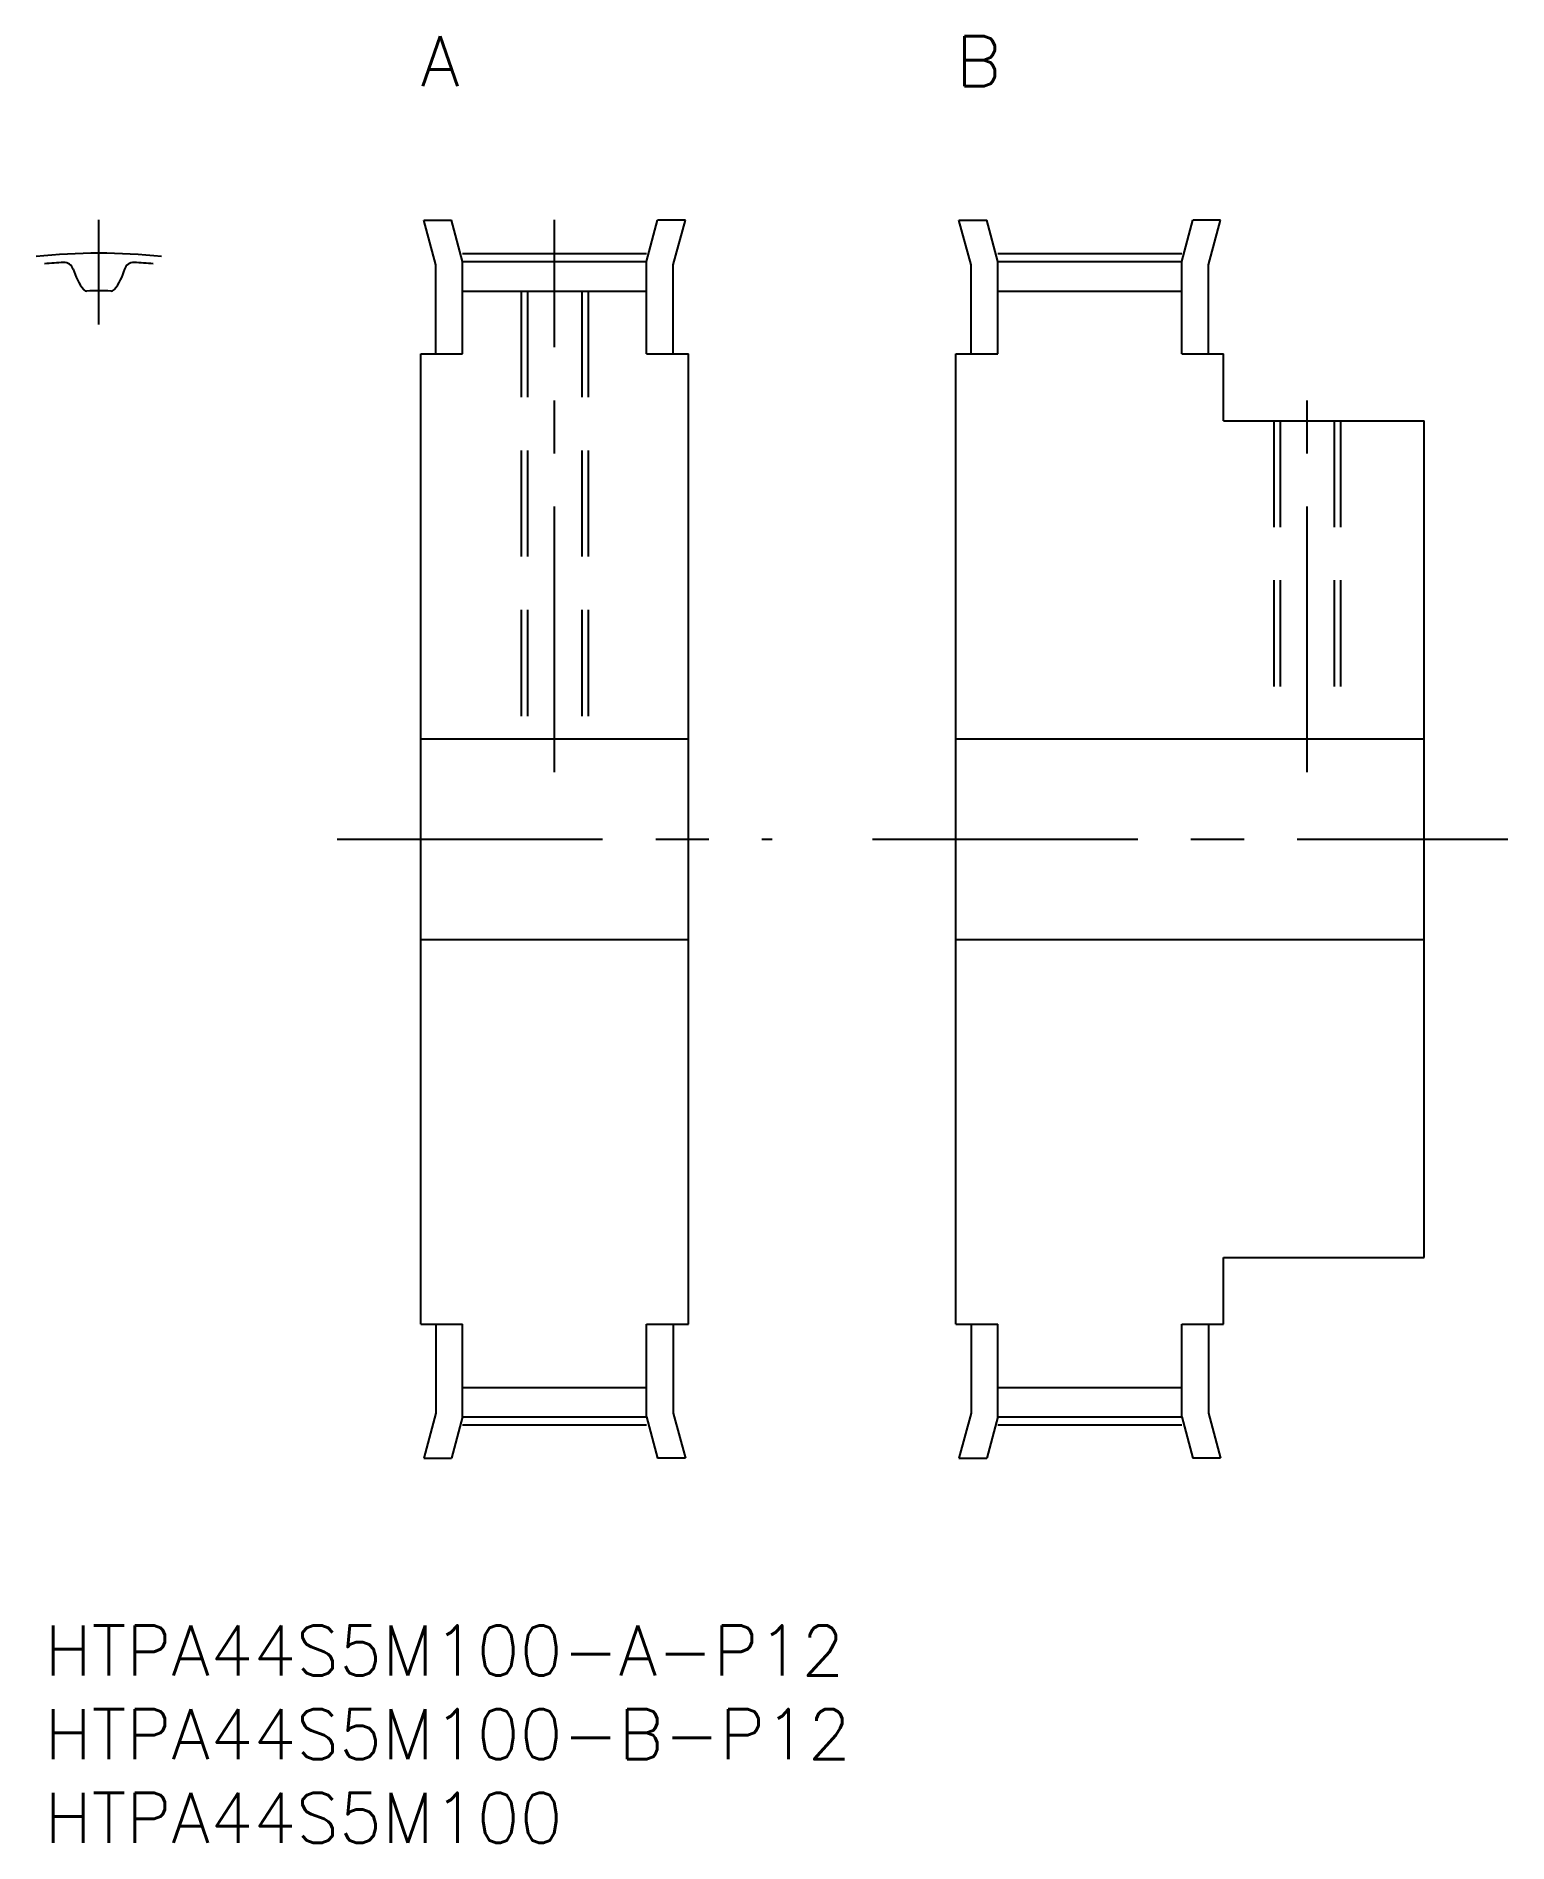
# Model space of a CAD drawing. Extents: x -1 to 87, y -13 to 95.
import ezdxf

# ---------------------------------------------------------------- set-up
doc = ezdxf.new("R2010")
doc.units = 0
doc.header["$LTSCALE"] = 0.5
doc.linetypes.add('CENTER', pattern=[50.8, 31.75, -6.35, 6.35, -6.35])
doc.linetypes.add('DASHED', pattern=[19.05, 12.7, -6.35])
for name, color, linetype in [('MSM_CENTER', 1, 'CENTER'), ('MSM_CONTINUOUS', 7, 'CONTINUOUS'), ('MSM_DASHED', 4, 'DASHED'), ('MSM_PART_NUMBER', 7, 'CONTINUOUS')]:
    doc.layers.add(name, color=color, linetype=linetype)
doc.styles.get("Standard").update_dxf_attribs({"font": 'txt.shx', "height": 3, "bigfont": 'bigfont.shx'})

# ---------------------------------------------------------------- blocks, each defined once
blk = doc.blocks.new('*U3')
at = {"layer": 'MSM_PART_NUMBER'}
blk.add_text('HTPA44S5M100-A-P12', height=3, dxfattribs=at).set_placement((0, -3))
blk = doc.blocks.new('*U4')
at = {"layer": 'MSM_PART_NUMBER'}
blk.add_text('HTPA44S5M100-B-P12', height=3, dxfattribs=at).set_placement((0, -8))
blk = doc.blocks.new('*U5')
at = {"layer": 'MSM_PART_NUMBER'}
blk.add_text('HTPA44S5M100', height=3, dxfattribs=at).set_placement((0, -13))
blk = doc.blocks.new('*U6')
at = {"layer": 'MSM_PART_NUMBER'}
blk.add_text('A', height=3, dxfattribs=at).set_placement((22.5, 92))
blk = doc.blocks.new('*U7')
at = {"layer": 'MSM_PART_NUMBER'}
blk.add_text('B', height=3, dxfattribs=at).set_placement((54.5, 92))

msp = doc.modelspace()

# ---------------------------------------------------------------- linework, layer by layer
at = {"layer": 'MSM_CENTER'}
for p, q in [((3.25, 77.77), (3.25, 84.02)), ((30.5, 51), (30.5, 84.02)), ((25, 82.01), (36, 82.01)), ((57, 82.01), (68, 82.01)), ((75.5, 51), (75.5, 74)), ((17.5, 47), (43.5, 47)), ((49.5, 47), (87.5, 47)), ((25, 11.98), (36, 11.98)), ((57, 11.98), (68, 11.98))]:
    msp.add_line(p, q, dxfattribs=at)
msp.add_arc((3.25, 47), 35.02, 83.852, 96.148, dxfattribs=at)
at = {"layer": 'MSM_CONTINUOUS'}
for p, q in [((23.4, 81.32), (22.68, 84)), ((22.68, 84), (24.34, 84)), ((25, 81.53), (24.34, 84)), ((36, 81.53), (36.66, 84)), ((38.32, 84), (36.66, 84)), ((37.6, 81.32), (38.32, 84)), ((55.4, 81.32), (54.68, 84)), ((54.68, 84), (56.34, 84)), ((57, 81.53), (56.34, 84)), ((68, 81.53), (68.66, 84)), ((70.32, 84), (68.66, 84)), ((69.6, 81.32), (70.32, 84)), ((23.4, 76), (23.4, 81.32)), ((25, 81.53), (36, 81.53)), ((25, 76), (25, 81.53)), ((36, 76), (36, 81.53)), ((37.6, 76), (37.6, 81.32)), ((55.4, 76), (55.4, 81.32)), ((57, 76), (57, 81.53)), ((57, 81.53), (68, 81.53)), ((68, 76), (68, 81.53)), ((69.6, 76), (69.6, 81.32)), ((25, 79.76), (36, 79.76)), ((57, 79.76), (68, 79.76)), ((22.5, 18), (22.5, 76)), ((22.5, 76), (25, 76)), ((36, 76), (38.5, 76)), ((38.5, 18), (38.5, 76)), ((54.5, 76), (57, 76)), ((54.5, 18), (54.5, 76)), ((68, 76), (70.5, 76)), ((70.5, 72), (70.5, 76)), ((70.5, 72), (82.5, 72)), ((82.5, 22), (82.5, 72)), ((22.5, 53), (38.5, 53)), ((54.5, 53), (82.5, 53)), ((22.5, 41), (38.5, 41)), ((54.5, 41), (82.5, 41)), ((70.5, 22), (82.5, 22)), ((70.5, 18), (70.5, 22)), ((22.5, 18), (25, 18)), ((23.4, 18), (23.4, 12.68)), ((25, 12.46), (25, 18)), ((36, 12.46), (36, 18)), ((36, 18), (38.5, 18)), ((37.6, 18), (37.6, 12.68)), ((54.5, 18), (57, 18)), ((55.4, 18), (55.4, 12.68)), ((57, 12.46), (57, 18)), ((68, 18), (70.5, 18)), ((68, 12.46), (68, 18)), ((69.6, 18), (69.6, 12.68)), ((25, 14.23), (36, 14.23)), ((57, 14.23), (68, 14.23)), ((23.4, 12.68), (22.68, 10)), ((25, 12.46), (24.34, 10)), ((25, 12.46), (36, 12.46)), ((36, 12.46), (36.66, 10)), ((37.6, 12.68), (38.32, 10)), ((55.4, 12.68), (54.68, 10)), ((57, 12.46), (56.34, 10)), ((57, 12.46), (68, 12.46)), ((68, 12.46), (68.66, 10)), ((69.6, 12.68), (70.32, 10)), ((22.68, 10), (24.34, 10)), ((38.32, 10), (36.66, 10)), ((54.68, 10), (56.34, 10)), ((70.32, 10), (68.66, 10))]:
    msp.add_line(p, q, dxfattribs=at)
for centre, radius, start, end in [((3.25, 47), 34.54, 93.4896, 95.3999), ((1.18, 80.92), 0.55, 15.0625, 93.4896), ((4.88, 81.92), 3.27, 195.0625, 219.1267), ((1.63, 81.92), 3.28, 320.8733, 344.9375), ((5.32, 80.92), 0.55, 86.5104, 164.9375), ((3.25, 47), 34.54, 84.6001, 86.5104), ((2.53, 80.01), 0.25, 219.1267, 271.2525), ((3.25, 47), 32.77, 88.7475, 91.2525), ((3.97, 80.01), 0.25, 268.7475, 320.8733)]:
    msp.add_arc(centre, radius, start, end, dxfattribs=at)
at = {"layer": 'MSM_DASHED'}
for p, q in [((28.5, 79.76), (28.5, 53)), ((28.88, 79.76), (28.88, 53)), ((32.12, 79.76), (32.12, 53)), ((32.5, 79.76), (32.5, 53)), ((73.5, 72), (73.5, 53)), ((73.88, 72), (73.88, 53)), ((77.12, 72), (77.12, 53)), ((77.5, 72), (77.5, 53))]:
    msp.add_line(p, q, dxfattribs=at)

# ---------------------------------------------------------------- block references
at = {"layer": 'MSM_CONTINUOUS'}
for name in ['*U6', '*U7', '*U3', '*U4', '*U5']:
    msp.add_blockref(name, (0, 0), dxfattribs=at)

doc.saveas('drawing.dxf')
